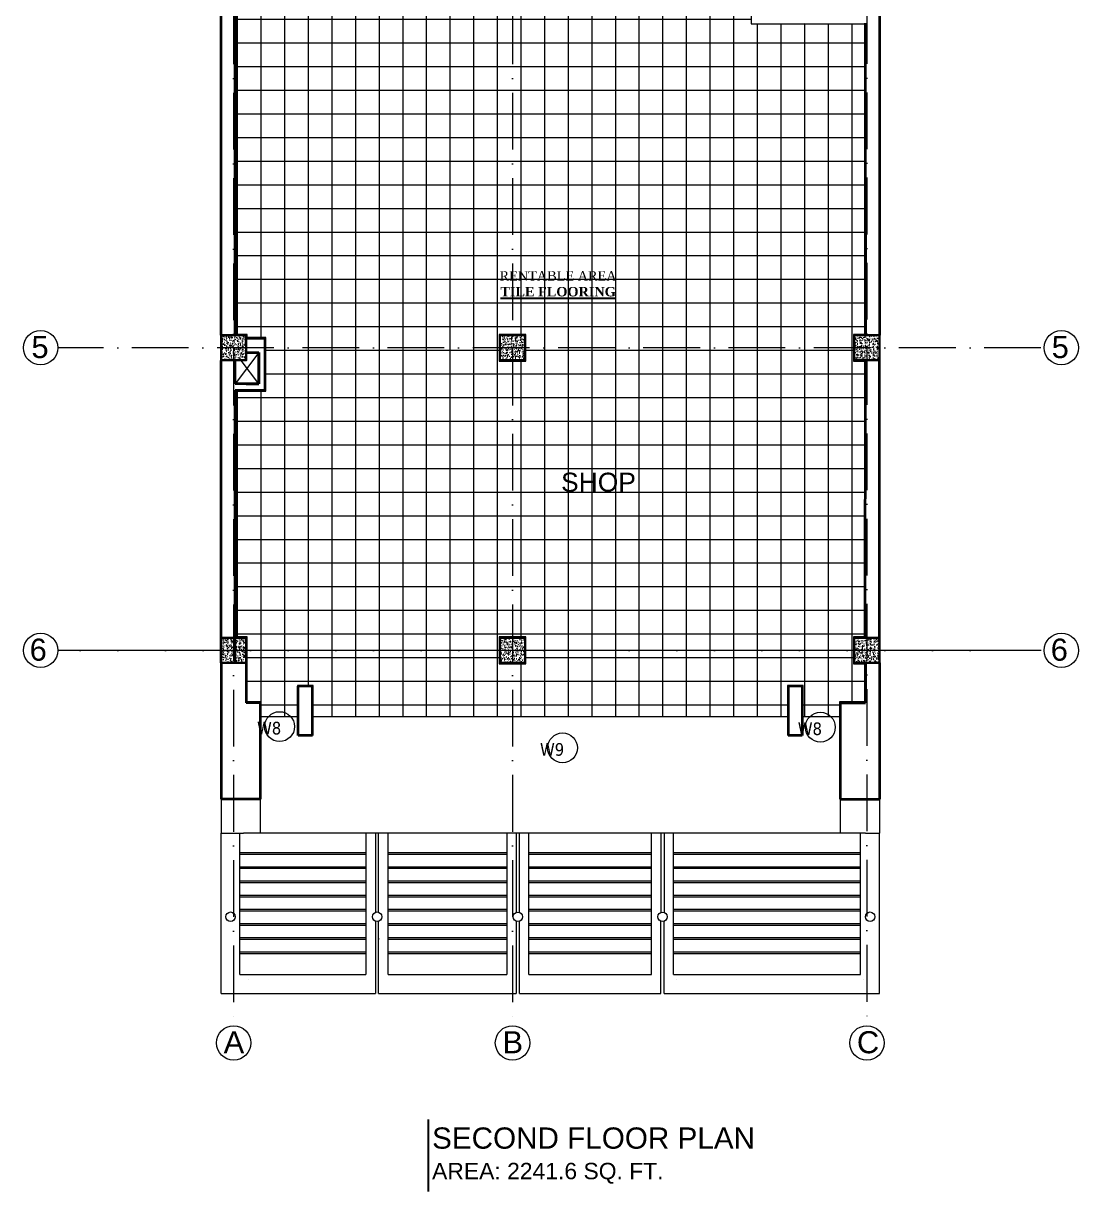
# Model space of a CAD drawing. Header units: inches. Extents: x 10755 to 33653, y -10992 to 10708.
# Drawn here: x 27144 to 27813, y -1504 to -762 of the extents above; entities that cross this region are included whole.
import ezdxf

# ---------------------------------------------------------------- set-up
doc = ezdxf.new("R2010")
doc.units = ezdxf.units.IN
doc.header["$MEASUREMENT"] = 0
doc.linetypes.add('ACAD_ISO10W100', pattern=[18, 12, -3, 0, -3])
for name, color, linetype, lineweight in [('centerline', 9, 'ACAD_ISO10W100', 5), ('col', 1, 'Continuous', 30), ('DIMINSION', 5, 'Continuous', 15), ('elevation1', 230, 'Continuous', 13), ('hatch 2', 8, 'Continuous', 13), ('hatch room', 33, 'Continuous', 9), ('hatch- rcc', 252, 'Continuous', 5), ('PLASTER', 50, 'Continuous', 9), ('STAIRCASE', 143, 'Continuous', 15), ('title text 1', 113, 'Continuous', 25), ('wall', 1, 'Continuous', 35)]:
    doc.layers.add(name, color=color, linetype=linetype, lineweight=lineweight)
doc.layers.add('T-TEXT', color=230, linetype='Continuous')
doc.layers.add('text 100', color=4, linetype='Continuous')
doc.layers.get('DIMINSION').off()
doc.styles.add('Prajwal', font='stylu.ttf', dxfattribs={"height": 9})
doc.styles.get("Standard").update_dxf_attribs({"font": 'arial.ttf'})
doc.styles.add('suren', font='times.ttf', dxfattribs={"height": 4})

# ---------------------------------------------------------------- blocks, each defined once
blk = doc.blocks.new('ETERWEWE')
at = {"layer": 'hatch- rcc', "linetype": 'Continuous', "ltscale": 30}
h = blk.add_hatch(dxfattribs=at)
h.set_pattern_fill('AR-CONC', color=256, scale=0.5, style=0)
h.set_pattern_definition([(50, (0, 0), (3.586300913, -0.313760675), [0.375, -4.125]), (355, (0, 0), (-0.69375667, 3.76096067), [0.3, -3.3]), (100.4514445, (0.299, -0.026), (2.89254423, 3.447199955), [0.31870096, -3.50571056]), (46.1842, (0, 1), (5.33620665, -0.8275964), [0.5625, -6.1875]), (96.6356355, (0.4447, 0.931), (4.67330973, 4.870593), [0.47805171, -5.2585688]), (351.184164, (0, 1), (4.67330973, 4.870593), [0.45, -4.95]), (21, (0.5, 0.75), (2.98453526, -2.013094453), [0.375, -4.125]), (326, (0.5, 0.75), (1.21657666, 3.625750225), [0.3, -3.3]), (71.4514447, (0.7487, 0.5822), (4.20111188, 1.612655764), [0.31870095, -3.50571056]), (37.5, (0, 0), (0.060799277, 1.664469269), [0, -3.26, 0, -3.35, 0, -3.3125]), (7.5, (0, 0), (1.315347687, 1.97205856), [0, -1.91, 0, -3.185, 0, -1.2625]), (327.5, (-1.115, 0), (2.669112181, -0.112774359), [0, -1.25, 0, -3.9, 0, -5.175]), (317.5, (-1.615, 0), (2.915930847, 0.50052491), [0, -1.625, 0, -2.59, 0, -3.675])])
h.paths.add_polyline_path([(159423.23, -3794.58), (159439.23, -3794.58), (159439.23, -3778.58), (159423.23, -3778.58)])
at = {"layer": 'col', "linetype": 'Continuous', "ltscale": 30}
blk.add_lwpolyline([(159423.23, -3794.58), (159423.23, -3778.58), (159439.23, -3778.58), (159439.23, -3794.58), (159423.23, -3794.58)], dxfattribs=at)
blk = doc.blocks.new('wewerrr')
at = {"layer": 'DIMINSION', "linetype": 'Continuous'}
for p in [(16886.62, 33.19), (16886.62, 33.19), (17063.62, 33.19), (17063.62, 33.19), (17288.57, 33.19), (17288.57, 33.19), (16886.62, -116.81), (16886.62, -116.81), (17063.62, -116.81), (17063.62, -116.81), (17288.57, -116.81), (17288.57, -116.81), (16886.62, -332.81), (16886.62, -332.81), (17063.62, -332.81), (17063.62, -332.81), (17288.57, -332.81), (17288.57, -332.81), (16886.62, -517.81), (16886.62, -517.81), (17063.62, -517.81), (17063.62, -517.81), (17288.49, -517.81), (17288.49, -517.81), (16886.62, -757.81), (16886.62, -757.81), (17063.62, -757.81), (17063.62, -757.81), (17288.57, -757.81), (17288.57, -757.81), (16886.62, -949.81), (16886.62, -949.81), (17063.62, -949.81), (17063.62, -949.81), (17288.57, -949.81), (17288.57, -949.81)]:
    blk.add_blockref('ETERWEWE', p, dxfattribs=at)

msp = doc.modelspace()

# ---------------------------------------------------------------- hatches: boundary and pattern name
at = {"layer": 'hatch room'}
h = msp.add_hatch(dxfattribs=at)
h.set_pattern_fill('ANSI37', color=256, scale=120, angle=45, style=0)
h.set_pattern_definition([(90, (13449.544, -12144.676), (-15, 3e-15), []), (180, (13449.544, -12144.676), (-3e-15, -15), [])])
h.paths.add_polyline_path([(27462.562, -318.593), (27445.562, -318.593), (27445.562, -335.593), (27462.562, -335.593)], flags=16)
h.paths.add_polyline_path([(27462.562, -959.593), (27445.562, -959.593), (27445.562, -976.593), (27462.562, -976.593)], flags=16)
h.paths.add_polyline_path([(27462.562, -1151.593), (27445.562, -1151.593), (27445.562, -1168.593), (27462.562, -1168.593)], flags=16)
h.paths.add_polyline_path([(27661.509, -1192.834), (27677.509, -1192.834), (27677.509, -1168.593), (27670.509, -1168.593), (27670.509, -1151.593), (27677.489, -1151.593), (27677.507, -976.593), (27670.509, -976.593), (27670.509, -959.593), (27677.509, -959.593), (27677.443, -762.593), (27605.611, -762.593), (27605.611, -734.597), (27541.943, -734.597), (27541.943, -729.597), (27482.943, -729.593), (27482.943, -734.593), (27462.562, -734.593), (27462.562, -736.593), (27445.562, -736.593), (27445.562, -734.718), (27352.515, -734.593), (27352.515, -459.741), (27482.943, -459.741), (27482.943, -464.741), (27541.943, -464.741), (27541.943, -459.741), (27677.422, -459.741), (27677.515, -335.598), (27670.509, -335.593), (27670.509, -318.593), (27677.505, -318.593), (27677.489, -185.593), (27670.511, -185.593), (27670.509, -178.593), (27462.564, -178.593), (27462.564, -185.593), (27445.564, -185.593), (27445.564, -168.593), (27450.562, -168.593), (27450.562, -118.593), (27278.562, -118.593), (27278.562, -148.593), (27297.562, -148.593), (27297.562, -175.593), (27285.564, -175.593), (27285.564, -185.593), (27278.562, -185.593), (27278.562, -318.593), (27285.562, -318.593), (27285.562, -335.593), (27278.562, -335.593), (27278.562, -534.593), (27285.562, -534.593), (27285.562, -551.593), (27278.562, -551.593), (27278.562, -719.593), (27285.562, -719.593), (27285.562, -736.593), (27278.562, -736.593), (27278.562, -959.593), (27285.562, -959.593), (27285.562, -961.593), (27297.562, -961.593), (27297.562, -995.593), (27278.562, -995.593), (27278.562, -1151.593), (27285.562, -1151.593), (27285.562, -1192.834), (27294.562, -1192.834), (27294.562, -1202.334), (27317.562, -1202.334), (27317.562, -1182.364), (27327.562, -1182.364), (27327.562, -1202.334), (27628.509, -1202.334), (27628.509, -1182.364), (27638.509, -1182.364), (27638.509, -1202.334), (27661.509, -1202.334)])

# ---------------------------------------------------------------- linework, layer by layer
for p, q in [((27286.467, -1368.843), (27286.467, -1368.879)), ((27676.932, -1368.843), (27676.932, -1368.879))]:
    msp.add_line(p, q)
msp.add_arc((27638.898, -762.652), 0.198, 53.302442, 66.056263)
at = {"layer": 'centerline', "ltscale": 3}
for p, q in [((27277.062, -48.968), (27277.062, -1398.267)), ((27454.062, -48.968), (27454.062, -1398.267)), ((27679.009, -48.651), (27679.009, -1398.267)), ((27789.474, -968.093), (27165.394, -968.093)), ((27765.598, -1160.093), (27165.44, -1160.093)), ((27789.52, -1160.093), (27165.44, -1160.093))]:
    msp.add_line(p, q, dxfattribs=at)
at = {"layer": 'centerline', "linetype": 'Continuous'}
for centre in [(27154.483, -968.093), (27802.445, -968.093), (27154.528, -1160.093), (27154.528, -1160.093), (27802.49, -1160.093), (27277.062, -1409.179), (27454.062, -1409.179), (27679.009, -1409.179)]:
    msp.add_circle(centre, 10.912, dxfattribs=at)
at = {"layer": 'Defpoints'}
for points in [[(27276.062, -960.093), (27285.062, -960.093), (27285.062, -976.093), (27276.062, -976.093)], [(27276.062, -1168.093), (27285.062, -1168.093), (27285.062, -1152.093), (27276.062, -1152.093)]]:
    msp.add_lwpolyline(points, dxfattribs=at)
at = {"layer": 'elevation1'}
for p, q in [((27269.062, -1377.878), (27269.062, -1276.093)), ((27281.062, -1365.878), (27281.062, -1276.093)), ((27361.051, -1276.093), (27361.051, -1365.878)), ((27367.051, -1276.093), (27367.051, -1326.312)), ((27369.051, -1326.255), (27369.051, -1276.093)), ((27375.051, -1365.878), (27375.051, -1276.093)), ((27450.414, -1275.9), (27450.414, -1365.878)), ((27456.414, -1275.9), (27456.414, -1326.349)), ((27458.414, -1326.291), (27458.414, -1275.912)), ((27464.414, -1365.878), (27464.414, -1275.912)), ((27542.236, -1365.878), (27542.236, -1276.093)), ((27548.236, -1276.093), (27548.236, -1326.349)), ((27550.236, -1276.093), (27550.236, -1326.291)), ((27556.236, -1365.878), (27556.236, -1276.093)), ((27675.009, -1365.878), (27675.009, -1276.093)), ((27687.009, -1377.878), (27687.009, -1276.093)), ((27361.051, -1288.615), (27281.062, -1288.615)), ((27361.051, -1289.61), (27281.062, -1289.61)), ((27450.414, -1288.615), (27375.051, -1288.615)), ((27450.414, -1289.61), (27375.051, -1289.61)), ((27542.236, -1288.615), (27464.414, -1288.615)), ((27542.236, -1289.61), (27464.414, -1289.61)), ((27675.009, -1288.615), (27556.236, -1288.615)), ((27675.009, -1289.61), (27556.236, -1289.61)), ((27361.051, -1297.614), (27281.062, -1297.614)), ((27361.051, -1298.61), (27281.062, -1298.61)), ((27450.414, -1297.614), (27375.051, -1297.614)), ((27450.414, -1298.61), (27375.051, -1298.61)), ((27542.236, -1297.614), (27464.414, -1297.614)), ((27542.236, -1298.61), (27464.414, -1298.61)), ((27675.009, -1297.614), (27556.236, -1297.614)), ((27675.009, -1298.61), (27556.236, -1298.61)), ((27361.051, -1306.614), (27281.062, -1306.614)), ((27361.051, -1307.609), (27281.062, -1307.609)), ((27450.414, -1306.614), (27375.051, -1306.614)), ((27450.414, -1307.609), (27375.051, -1307.609)), ((27542.236, -1306.614), (27464.414, -1306.614)), ((27542.236, -1307.609), (27464.414, -1307.609)), ((27675.009, -1306.614), (27556.236, -1306.614)), ((27675.009, -1307.609), (27556.236, -1307.609)), ((27361.051, -1315.614), (27281.062, -1315.614)), ((27361.051, -1316.609), (27281.062, -1316.609)), ((27450.414, -1315.614), (27375.051, -1315.614)), ((27450.414, -1316.609), (27375.051, -1316.609)), ((27542.236, -1315.614), (27464.414, -1315.614)), ((27542.236, -1316.609), (27464.414, -1316.609)), ((27675.009, -1315.614), (27556.236, -1315.614)), ((27675.009, -1316.609), (27556.236, -1316.609)), ((27361.051, -1324.614), (27281.062, -1324.614)), ((27361.051, -1325.609), (27281.062, -1325.609)), ((27450.414, -1324.614), (27375.051, -1324.614)), ((27450.414, -1325.609), (27375.051, -1325.609)), ((27542.236, -1324.614), (27464.414, -1324.614)), ((27542.236, -1325.609), (27464.414, -1325.609)), ((27675.009, -1324.614), (27556.236, -1324.614)), ((27675.009, -1325.609), (27556.236, -1325.609)), ((27361.051, -1333.614), (27281.062, -1333.614)), ((27367.051, -1331.909), (27367.051, -1377.878)), ((27369.051, -1377.878), (27369.051, -1331.967)), ((27450.414, -1333.614), (27375.051, -1333.614)), ((27456.414, -1331.945), (27456.414, -1377.878)), ((27458.414, -1377.878), (27458.414, -1332.003)), ((27542.236, -1333.614), (27464.414, -1333.614)), ((27548.236, -1377.878), (27548.236, -1331.945)), ((27550.236, -1377.878), (27550.236, -1332.003)), ((27675.009, -1333.614), (27556.236, -1333.614)), ((27361.051, -1334.609), (27281.062, -1334.609)), ((27450.414, -1334.609), (27375.051, -1334.609)), ((27542.236, -1334.609), (27464.414, -1334.609)), ((27675.009, -1334.609), (27556.236, -1334.609)), ((27361.051, -1342.614), (27281.062, -1342.614)), ((27361.051, -1343.609), (27281.062, -1343.609)), ((27369.051, -1342.801), (27369.051, -1343.463)), ((27450.414, -1342.614), (27375.051, -1342.614)), ((27450.414, -1343.609), (27375.051, -1343.609)), ((27542.236, -1342.614), (27464.414, -1342.614)), ((27542.236, -1343.609), (27464.414, -1343.609)), ((27675.009, -1342.614), (27556.236, -1342.614)), ((27675.009, -1343.609), (27556.236, -1343.609)), ((27361.051, -1351.613), (27281.062, -1351.613)), ((27361.051, -1352.609), (27281.062, -1352.609)), ((27450.414, -1351.613), (27375.051, -1351.613)), ((27450.414, -1352.609), (27375.051, -1352.609)), ((27542.236, -1351.613), (27464.414, -1351.613)), ((27542.236, -1352.609), (27464.414, -1352.609)), ((27675.009, -1351.613), (27556.236, -1351.613)), ((27675.009, -1352.609), (27556.236, -1352.609)), ((27281.062, -1365.878), (27361.051, -1365.878)), ((27375.051, -1365.878), (27450.414, -1365.878)), ((27464.414, -1365.878), (27542.236, -1365.878)), ((27556.236, -1365.878), (27675.009, -1365.878)), ((27558.236, -1368.843), (27558.236, -1368.879)), ((27269.062, -1377.878), (27367.051, -1377.878)), ((27369.051, -1377.878), (27456.414, -1377.878)), ((27458.414, -1377.878), (27467.232, -1377.878)), ((27467.232, -1377.878), (27548.236, -1377.878)), ((27550.236, -1377.878), (27687.009, -1377.878))]:
    msp.add_line(p, q, dxfattribs=at)
for centre in [(27275.062, -1329.111), (27368.132, -1329.111), (27457.495, -1329.147), (27549.318, -1329.147), (27681.009, -1329.111)]:
    msp.add_circle(centre, 3, dxfattribs=at)
at = {"layer": 'hatch 2', "linetype": 'Continuous', "ltscale": 30}
for p, q in [((27293.062, -971.093), (27278.062, -991.093)), ((27293.062, -991.093), (27281.812, -976.093))]:
    msp.add_line(p, q, dxfattribs=at)
at = {"layer": 'hatch 2', "ltscale": 30}
for centre in [(27306.218, -1208.491), (27649.453, -1208.879), (27485.823, -1221.991)]:
    msp.add_circle(centre, 9.47, dxfattribs=at)
at = {"layer": 'PLASTER'}
msp.add_line((27677.509, -960.093), (27677.509, -960.097), dxfattribs=at)
msp.add_lwpolyline([(27605.611, -734.597), (27605.611, -762.593), (27677.443, -762.593), (27677.509, -959.593), (27670.509, -959.593), (27670.509, -976.593), (27677.507, -976.593), (27677.489, -1151.593), (27670.509, -1151.593), (27670.509, -1168.593), (27677.509, -1168.593), (27677.509, -1192.834), (27661.509, -1192.834), (27661.509, -1202.334), (27638.509, -1202.334), (27638.509, -1182.364), (27628.509, -1182.364), (27628.509, -1202.334), (27327.562, -1202.334), (27327.562, -1182.364), (27317.562, -1182.364), (27317.562, -1202.334), (27294.562, -1202.334), (27294.562, -1192.834), (27285.562, -1192.834), (27285.562, -1151.593), (27278.562, -1151.593), (27278.562, -995.593), (27297.562, -995.593), (27297.562, -961.593), (27285.562, -961.593), (27285.562, -959.593), (27278.562, -959.593), (27278.562, -736.593)], dxfattribs=at)
for points in [[(27462.562, -959.593), (27445.562, -959.593), (27445.562, -976.593), (27462.562, -976.593)], [(27462.562, -1151.593), (27445.562, -1151.593), (27445.562, -1168.593), (27462.562, -1168.593)]]:
    msp.add_lwpolyline(points, close=True, dxfattribs=at)
at = {"layer": 'STAIRCASE', "linetype": 'Continuous', "ltscale": 30}
for p, q in [((27269.062, -1254.432), (27269.062, -1276.093)), ((27294.062, -1276.093), (27294.062, -1254.432)), ((27662.009, -1254.432), (27662.009, -1276.093)), ((27687.009, -1254.432), (27687.009, -1276.093)), ((27269.062, -1276.093), (27283.247, -1276.093)), ((27678.009, -1276.093), (27283.247, -1276.093)), ((27678.009, -1276.093), (27687.009, -1276.093))]:
    msp.add_line(p, q, dxfattribs=at)
at = {"layer": 'title text 1', "linetype": 'Continuous', "ltscale": 30}
msp.add_line((27400.456, -1457.775), (27400.456, -1503.545), dxfattribs=at)
at = {"layer": 'wall', "linetype": 'Continuous', "ltscale": 30}
for p, q in [((27686.932, -728.093), (27687.009, -960.093)), ((27269.062, -960.093), (27269.062, -736.093)), ((27278.062, -960.093), (27278.062, -736.093)), ((27677.943, -762.093), (27678.009, -960.096)), ((27677.966, -792.074), (27677.965, -792.074)), ((27285.062, -962.093), (27297.062, -962.093)), ((27297.062, -995.093), (27297.062, -962.093)), ((27269.062, -1168.093), (27269.062, -976.093)), ((27278.062, -991.093), (27278.062, -976.093)), ((27285.062, -971.093), (27293.062, -971.093)), ((27293.062, -991.093), (27293.062, -971.093)), ((27293.062, -971.093), (27293.062, -991.093)), ((27677.989, -1152.093), (27678.007, -976.093)), ((27686.989, -1152.093), (27687.007, -976.093)), ((27293.062, -991.093), (27278.062, -991.093)), ((27285.062, -991.093), (27293.062, -991.093)), ((27278.062, -1168.093), (27278.062, -995.093)), ((27278.062, -995.093), (27297.062, -995.093)), ((27269.062, -1168.093), (27269.062, -1254.432)), ((27285.062, -1168.093), (27285.062, -1193.334)), ((27678.009, -1168.093), (27678.009, -1193.334)), ((27687.009, -1168.093), (27687.009, -1254.432)), ((27318.062, -1214.038), (27318.062, -1182.864)), ((27327.062, -1182.864), (27318.062, -1182.864)), ((27327.062, -1214.038), (27327.062, -1182.864)), ((27629.009, -1182.864), (27629.009, -1214.038)), ((27638.009, -1182.864), (27629.009, -1182.864)), ((27638.009, -1182.864), (27638.009, -1214.038)), ((27294.062, -1193.334), (27285.062, -1193.334)), ((27294.062, -1254.432), (27294.062, -1193.334)), ((27662.009, -1193.334), (27662.009, -1254.432)), ((27662.009, -1193.334), (27678.009, -1193.334)), ((27327.062, -1214.038), (27318.062, -1214.038)), ((27638.009, -1214.038), (27629.009, -1214.038)), ((27294.062, -1254.432), (27269.062, -1254.432)), ((27662.009, -1254.432), (27687.009, -1254.432))]:
    msp.add_line(p, q, dxfattribs=at)

# ---------------------------------------------------------------- block references
at = {"layer": 'DIMINSION', "linetype": 'Continuous'}
for p in [(-132154.169, 2626.489), (-132154.169, 2626.489), (-131977.169, 2626.489), (-131752.221, 2626.489)]:
    msp.add_blockref('ETERWEWE', p, dxfattribs=at)
at = {"layer": 'wall', "linetype": 'Continuous'}
msp.add_blockref('wewerrr', (-149040.787, 3576.303), dxfattribs=at)

# ---------------------------------------------------------------- texts
at = {"layer": 'T-TEXT', "ltscale": 100, "char_height": 14, "width": 12.94397, "style": 'suren'}
for s, insert, attachment_point in [('{\\fArial|b0|i0|c0|p34;5}', (27159.585, -960.655), 3), ('{\\fArial|b0|i0|c0|p34;5}', (27807.184, -960.655), 3), ('{\\fArial|b0|i0|c0|p34;6}', (27158.428, -1152.655), 3), ('{\\fArial|b0|i0|c0|p34;6}', (27158.428, -1152.655), 3), ('{\\fArial|b0|i0|c0|p34;6}', (27806.582, -1152.655), 3), ('{\\fArial|b0|i0|c0|p34;A}', (27270.704, -1401.741), 1), ('{\\fArial|b0|i0|c0|p34;B}', (27447.704, -1401.741), 1), ('{\\fArial|b0|i0|c0|p34;C}', (27672.651, -1401.741), 1)]:
    msp.add_mtext(s, dxfattribs=dict(at, insert=insert, attachment_point=attachment_point))
at = {"layer": 'text 100', "insert": (27482.986, -919.515), "char_height": 6, "width": 110.08563, "attachment_point": 2}
msp.add_mtext('\\A1;\\pxqc;{\\fTimes New Roman|b0|i0|c0|p18;RENTABLE AREA\\P\\fTimes New Roman|b1|i0|c0|p18;\\LTILE FLOORING}', dxfattribs=at)
at = {"layer": 'title text 1', "attachment_point": 1, "style": 'Prajwal'}
for s, insert, char_height, width in [('{\\fSansSerif|b0|i0|c2|p2;SHOP}', (27484.877, -1047.382), 12, 241.00666), ('{\\fSansSerif|b0|i0|c2|p2;\\H1.333x;SECOND FLOOR PLAN\\P\\H0.7718x;AREA: 2241.6 SQ. FT. }', (27402.995, -1462.819), 10.1088, 301.72993)]:
    msp.add_mtext(s, dxfattribs=dict(at, insert=insert, char_height=char_height, width=width))
at = {"layer": 'title text 1', "char_height": 8, "width": 6.48014975013211e-13, "attachment_point": 1, "rotation": 359.956324, "style": 'Prajwal'}
for s, insert in [('\\pi-6.436;{\\fTahoma|b0|i0|c0|p34;W8}', (27298.36, -1205.458)), ('\\pi-6.436;{\\fTahoma|b0|i0|c0|p34;W8}', (27641.595, -1205.846)), ('\\pi-6.436;{\\fTahoma|b0|i0|c0|p34;W9}', (27477.965, -1218.958))]:
    msp.add_mtext(s, dxfattribs=dict(at, insert=insert))

doc.saveas('drawing.dxf')
